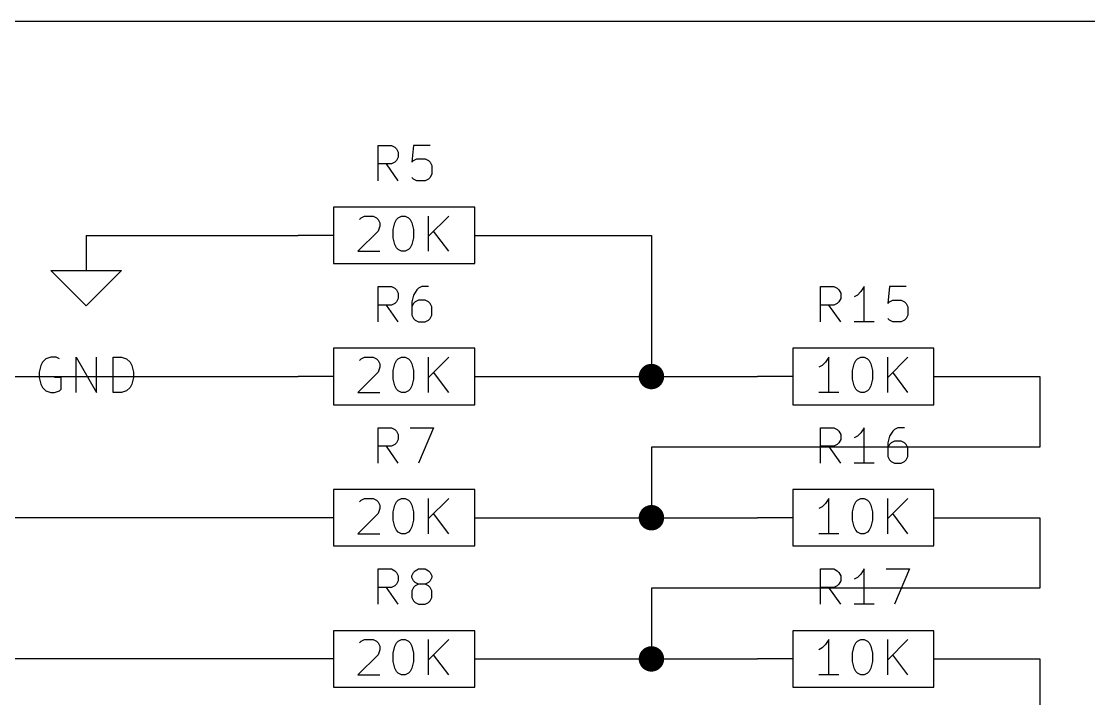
# Model space of a CAD drawing. Extents: x 0.3 to 16.3, y -11.7 to -0.2.
# Drawn here: x 11.333 to 12.844, y -1.156 to -0.197 of the extents above; entities that cross this region are included whole.
import ezdxf

# ---------------------------------------------------------------- set-up
doc = ezdxf.new("R2010")
doc.units = 0
doc.header["$MEASUREMENT"] = 0
doc.layers.add('BLACK', color=7, linetype='CONTINUOUS')

msp = doc.modelspace()

# ---------------------------------------------------------------- linework, layer by layer
at = {"layer": 'BLACK', "linetype": 'CONTINUOUS'}
for p, q in [((0.787402, -0.19685), (16.3381, -0.19685)), ((11.8381, -0.422618), (11.8381, -0.372618)), ((11.8381, -0.372618), (11.8571, -0.372618)), ((11.8571, -0.372618), (11.8619, -0.375)), ((11.8619, -0.375), (11.8643, -0.377378)), ((11.8643, -0.377378), (11.8667, -0.382142)), ((11.8881, -0.372618), (11.8857, -0.396425)), ((11.9119, -0.372618), (11.8881, -0.372618)), ((11.8667, -0.389283), (11.8643, -0.394047)), ((11.8667, -0.382142), (11.8667, -0.389283)), ((11.8881, -0.394047), (11.8929, -0.391665)), ((11.8929, -0.391665), (11.9048, -0.391665)), ((11.9048, -0.391665), (11.9095, -0.394047)), ((11.8571, -0.398807), (11.8381, -0.398807)), ((11.8667, -0.422618), (11.85, -0.398807)), ((11.8619, -0.396425), (11.8571, -0.398807)), ((11.8643, -0.394047), (11.8619, -0.396425)), ((11.8857, -0.396425), (11.8881, -0.394047)), ((11.9095, -0.394047), (11.9119, -0.396425)), ((11.9119, -0.396425), (11.9143, -0.401189)), ((11.9143, -0.401189), (11.9143, -0.413094)), ((11.8881, -0.420236), (11.8857, -0.417854)), ((11.8929, -0.422618), (11.8881, -0.420236)), ((11.9048, -0.422618), (11.8929, -0.422618)), ((11.9095, -0.420236), (11.9048, -0.422618)), ((11.9119, -0.417854), (11.9095, -0.420236)), ((11.9143, -0.413094), (11.9119, -0.417854)), ((11.975, -0.46), (11.775, -0.46)), ((11.775, -0.46), (11.775, -0.54)), ((11.975, -0.54), (11.975, -0.46)), ((11.8119, -0.477378), (11.8143, -0.475)), ((11.8143, -0.475), (11.819, -0.472618)), ((11.819, -0.472618), (11.8309, -0.472618)), ((11.8309, -0.472618), (11.8357, -0.475)), ((11.8357, -0.475), (11.8381, -0.477378)), ((11.8381, -0.477378), (11.8405, -0.482142)), ((11.8405, -0.482142), (11.8405, -0.486902)), ((11.8595, -0.491665), (11.8619, -0.482142)), ((11.8619, -0.482142), (11.8643, -0.477378)), ((11.8643, -0.477378), (11.8667, -0.475)), ((11.8667, -0.475), (11.8714, -0.472618)), ((11.8714, -0.472618), (11.8762, -0.472618)), ((11.8762, -0.472618), (11.8809, -0.475)), ((11.8809, -0.475), (11.8833, -0.477378)), ((11.8833, -0.477378), (11.8857, -0.482142)), ((11.8857, -0.482142), (11.8881, -0.491665)), ((11.9095, -0.522618), (11.9095, -0.472618)), ((11.9381, -0.472618), (11.9095, -0.501189)), ((11.8381, -0.494047), (11.8095, -0.522618)), ((11.8405, -0.486902), (11.8381, -0.494047)), ((11.8595, -0.503571), (11.8595, -0.491665)), ((11.8881, -0.491665), (11.8881, -0.503571)), ((11.9381, -0.522618), (11.9167, -0.494047)), ((11.425, -0.5), (11.425, -0.55)), ((11.425, -0.5), (11.725, -0.5)), ((11.775, -0.5), (11.725, -0.5)), ((11.8619, -0.513094), (11.8595, -0.503571)), ((11.8643, -0.517854), (11.8619, -0.513094)), ((11.8857, -0.513094), (11.8833, -0.517854)), ((11.8881, -0.503571), (11.8857, -0.513094)), ((11.975, -0.5), (12.025, -0.5)), ((12.025, -0.5), (12.225, -0.5)), ((12.225, -0.5), (12.225, -0.7)), ((11.8095, -0.522618), (11.8405, -0.522618)), ((11.8667, -0.520236), (11.8643, -0.517854)), ((11.8714, -0.522618), (11.8667, -0.520236)), ((11.8762, -0.522618), (11.8714, -0.522618)), ((11.8809, -0.520236), (11.8762, -0.522618)), ((11.8833, -0.517854), (11.8809, -0.520236)), ((11.775, -0.54), (11.975, -0.54)), ((11.425, -0.6), (11.375, -0.55)), ((11.375, -0.55), (11.425, -0.55)), ((11.425, -0.55), (11.475, -0.55)), ((11.475, -0.55), (11.425, -0.6)), ((11.8381, -0.622618), (11.8381, -0.572618)), ((11.8381, -0.572618), (11.8571, -0.572618)), ((11.8571, -0.572618), (11.8619, -0.575)), ((11.9, -0.572618), (11.8952, -0.575)), ((11.9095, -0.572618), (11.9, -0.572618)), ((12.4643, -0.622618), (12.4643, -0.572618)), ((12.4643, -0.572618), (12.4833, -0.572618)), ((12.4833, -0.572618), (12.4881, -0.575)), ((12.5262, -0.572618), (12.5214, -0.57976)), ((12.5262, -0.622618), (12.5262, -0.572618)), ((12.5619, -0.572618), (12.5595, -0.596425)), ((12.5857, -0.572618), (12.5619, -0.572618)), ((11.8619, -0.575), (11.8643, -0.577378)), ((11.8643, -0.577378), (11.8667, -0.582142)), ((11.8667, -0.582142), (11.8667, -0.589283)), ((11.8881, -0.584524), (11.8857, -0.594047)), ((11.8929, -0.577378), (11.8881, -0.584524)), ((11.8952, -0.575), (11.8929, -0.577378)), ((12.4881, -0.575), (12.4905, -0.577378)), ((12.4905, -0.577378), (12.4929, -0.582142)), ((12.4929, -0.582142), (12.4929, -0.589283)), ((12.5167, -0.584524), (12.5119, -0.586902)), ((12.5214, -0.57976), (12.5167, -0.584524)), ((11.8571, -0.598807), (11.8381, -0.598807)), ((11.8667, -0.622618), (11.85, -0.598807)), ((11.8619, -0.596425), (11.8571, -0.598807)), ((11.8643, -0.594047), (11.8619, -0.596425)), ((11.8667, -0.589283), (11.8643, -0.594047)), ((11.8857, -0.594047), (11.8857, -0.613094)), ((11.8881, -0.596425), (11.8857, -0.601189)), ((11.8905, -0.594047), (11.8881, -0.596425)), ((11.8952, -0.591665), (11.8905, -0.594047)), ((11.9048, -0.591665), (11.8952, -0.591665)), ((11.9095, -0.594047), (11.9048, -0.591665)), ((11.9119, -0.596425), (11.9095, -0.594047)), ((11.9143, -0.601189), (11.9119, -0.596425)), ((11.9143, -0.613094), (11.9143, -0.601189)), ((12.4833, -0.598807), (12.4643, -0.598807)), ((12.4929, -0.622618), (12.4762, -0.598807)), ((12.4881, -0.596425), (12.4833, -0.598807)), ((12.4905, -0.594047), (12.4881, -0.596425)), ((12.4929, -0.589283), (12.4905, -0.594047)), ((12.5595, -0.596425), (12.5619, -0.594047)), ((12.5619, -0.594047), (12.5667, -0.591665)), ((12.5667, -0.591665), (12.5786, -0.591665)), ((12.5786, -0.591665), (12.5833, -0.594047)), ((12.5833, -0.594047), (12.5857, -0.596425)), ((12.5857, -0.596425), (12.5881, -0.601189)), ((12.5881, -0.601189), (12.5881, -0.613094)), ((11.8857, -0.613094), (11.8881, -0.617854)), ((11.8881, -0.617854), (11.8905, -0.620236)), ((11.9095, -0.620236), (11.9119, -0.617854)), ((11.9119, -0.617854), (11.9143, -0.613094)), ((12.5619, -0.620236), (12.5595, -0.617854)), ((12.5857, -0.617854), (12.5833, -0.620236)), ((12.5881, -0.613094), (12.5857, -0.617854)), ((11.8905, -0.620236), (11.8952, -0.622618)), ((11.8952, -0.622618), (11.9048, -0.622618)), ((11.9048, -0.622618), (11.9095, -0.620236)), ((12.5405, -0.622618), (12.5119, -0.622618)), ((12.5667, -0.622618), (12.5619, -0.620236)), ((12.5786, -0.622618), (12.5667, -0.622618)), ((12.5833, -0.620236), (12.5786, -0.622618)), ((11.975, -0.66), (11.775, -0.66)), ((11.775, -0.66), (11.775, -0.74)), ((11.975, -0.74), (11.975, -0.66)), ((12.625, -0.66), (12.425, -0.66)), ((12.425, -0.66), (12.425, -0.74)), ((12.625, -0.74), (12.625, -0.66)), ((11.3631, -0.679756), (11.3607, -0.68452)), ((11.3679, -0.674996), (11.3631, -0.679756)), ((11.375, -0.672614), (11.3679, -0.674996)), ((11.3821, -0.672614), (11.375, -0.672614)), ((11.3869, -0.674996), (11.3821, -0.672614)), ((11.4107, -0.722614), (11.4107, -0.672614)), ((11.4107, -0.672614), (11.4393, -0.722614)), ((11.4393, -0.722614), (11.4393, -0.672614)), ((11.4631, -0.722614), (11.4631, -0.672614)), ((11.4631, -0.672614), (11.475, -0.672614)), ((11.475, -0.672614), (11.4821, -0.674996)), ((11.4821, -0.674996), (11.4869, -0.679756)), ((11.4869, -0.679756), (11.4893, -0.68452)), ((11.8119, -0.677378), (11.8143, -0.675)), ((11.8143, -0.675), (11.819, -0.672618)), ((11.819, -0.672618), (11.8309, -0.672618)), ((11.8309, -0.672618), (11.8357, -0.675)), ((11.8357, -0.675), (11.8381, -0.677378)), ((11.8381, -0.677378), (11.8405, -0.682142)), ((11.8619, -0.682142), (11.8643, -0.677378)), ((11.8643, -0.677378), (11.8667, -0.675)), ((11.8667, -0.675), (11.8714, -0.672618)), ((11.8714, -0.672618), (11.8762, -0.672618)), ((11.8762, -0.672618), (11.8809, -0.675)), ((11.8809, -0.675), (11.8833, -0.677378)), ((11.8833, -0.677378), (11.8857, -0.682142)), ((11.9095, -0.722618), (11.9095, -0.672618)), ((11.9381, -0.672618), (11.9095, -0.701189)), ((12.4714, -0.67976), (12.4667, -0.684524)), ((12.4762, -0.672618), (12.4714, -0.67976)), ((12.4762, -0.722618), (12.4762, -0.672618)), ((12.5119, -0.682142), (12.5143, -0.677378)), ((12.5143, -0.677378), (12.5167, -0.675)), ((12.5167, -0.675), (12.5214, -0.672618)), ((12.5214, -0.672618), (12.5262, -0.672618)), ((12.5262, -0.672618), (12.5309, -0.675)), ((12.5309, -0.675), (12.5333, -0.677378)), ((12.5333, -0.677378), (12.5357, -0.682142)), ((12.5595, -0.722618), (12.5595, -0.672618)), ((12.5881, -0.672618), (12.5595, -0.701189)), ((11.3607, -0.68452), (11.3583, -0.694043)), ((11.3583, -0.694043), (11.3583, -0.701185)), ((11.4893, -0.68452), (11.4917, -0.694043)), ((11.4917, -0.694043), (11.4917, -0.701185)), ((11.8381, -0.694047), (11.8095, -0.722618)), ((11.8405, -0.686902), (11.8381, -0.694047)), ((11.8405, -0.682142), (11.8405, -0.686902)), ((11.8595, -0.691665), (11.8619, -0.682142)), ((11.8595, -0.703571), (11.8595, -0.691665)), ((11.8857, -0.682142), (11.8881, -0.691665)), ((11.8881, -0.691665), (11.8881, -0.703571)), ((11.9381, -0.722618), (11.9167, -0.694047)), ((12.4667, -0.684524), (12.4619, -0.686902)), ((12.5095, -0.691665), (12.5119, -0.682142)), ((12.5095, -0.703571), (12.5095, -0.691665)), ((12.5357, -0.682142), (12.5381, -0.691665)), ((12.5381, -0.691665), (12.5381, -0.703571)), ((12.5881, -0.722618), (12.5667, -0.694047)), ((11.075, -0.7), (11.725, -0.7)), ((11.3583, -0.701185), (11.3607, -0.710709)), ((11.3893, -0.701185), (11.3798, -0.701185)), ((11.3893, -0.71785), (11.3893, -0.701185)), ((11.4917, -0.701185), (11.4893, -0.710709)), ((11.775, -0.7), (11.725, -0.7)), ((11.8619, -0.713094), (11.8595, -0.703571)), ((11.8881, -0.703571), (11.8857, -0.713094)), ((11.975, -0.7), (12.025, -0.7)), ((12.025, -0.7), (12.225, -0.7)), ((12.225, -0.7), (12.375, -0.7)), ((12.425, -0.7), (12.375, -0.7)), ((12.5119, -0.713094), (12.5095, -0.703571)), ((12.5381, -0.703571), (12.5357, -0.713094)), ((12.625, -0.7), (12.675, -0.7)), ((12.675, -0.7), (12.775, -0.7)), ((12.775, -0.7), (12.775, -0.8)), ((11.3607, -0.710709), (11.3631, -0.715469)), ((11.3631, -0.715469), (11.3679, -0.720232)), ((11.3679, -0.720232), (11.375, -0.722614)), ((11.375, -0.722614), (11.3798, -0.722614)), ((11.3798, -0.722614), (11.3869, -0.720232)), ((11.3869, -0.720232), (11.3893, -0.71785)), ((11.475, -0.722614), (11.4631, -0.722614)), ((11.4821, -0.720232), (11.475, -0.722614)), ((11.4869, -0.715469), (11.4821, -0.720232)), ((11.4893, -0.710709), (11.4869, -0.715469)), ((11.8095, -0.722618), (11.8405, -0.722618)), ((11.8643, -0.717854), (11.8619, -0.713094)), ((11.8667, -0.720236), (11.8643, -0.717854)), ((11.8714, -0.722618), (11.8667, -0.720236)), ((11.8762, -0.722618), (11.8714, -0.722618)), ((11.8809, -0.720236), (11.8762, -0.722618)), ((11.8833, -0.717854), (11.8809, -0.720236)), ((11.8857, -0.713094), (11.8833, -0.717854)), ((12.4905, -0.722618), (12.4619, -0.722618)), ((12.5143, -0.717854), (12.5119, -0.713094)), ((12.5167, -0.720236), (12.5143, -0.717854)), ((12.5214, -0.722618), (12.5167, -0.720236)), ((12.5262, -0.722618), (12.5214, -0.722618)), ((12.5309, -0.720236), (12.5262, -0.722618)), ((12.5333, -0.717854), (12.5309, -0.720236)), ((12.5357, -0.713094), (12.5333, -0.717854)), ((11.775, -0.74), (11.975, -0.74)), ((12.425, -0.74), (12.625, -0.74)), ((11.8381, -0.822618), (11.8381, -0.772618)), ((11.8381, -0.772618), (11.8571, -0.772618)), ((11.8571, -0.772618), (11.8619, -0.775)), ((11.8619, -0.775), (11.8643, -0.777378)), ((11.8643, -0.777378), (11.8667, -0.782142)), ((11.8667, -0.782142), (11.8667, -0.789283)), ((11.8833, -0.772618), (11.9167, -0.772618)), ((11.9167, -0.772618), (11.8952, -0.822618)), ((12.4643, -0.822618), (12.4643, -0.772618)), ((12.4643, -0.772618), (12.4833, -0.772618)), ((12.4833, -0.772618), (12.4881, -0.775)), ((12.4881, -0.775), (12.4905, -0.777378)), ((12.4905, -0.777378), (12.4929, -0.782142)), ((12.4929, -0.782142), (12.4929, -0.789283)), ((12.5167, -0.784524), (12.5119, -0.786902)), ((12.5214, -0.77976), (12.5167, -0.784524)), ((12.5262, -0.772618), (12.5214, -0.77976)), ((12.5262, -0.822618), (12.5262, -0.772618)), ((12.5619, -0.784524), (12.5595, -0.794047)), ((12.5667, -0.777378), (12.5619, -0.784524)), ((12.569, -0.775), (12.5667, -0.777378)), ((12.5738, -0.772618), (12.569, -0.775)), ((12.5833, -0.772618), (12.5738, -0.772618)), ((11.8571, -0.798807), (11.8381, -0.798807)), ((11.8667, -0.822618), (11.85, -0.798807)), ((11.8619, -0.796425), (11.8571, -0.798807)), ((11.8643, -0.794047), (11.8619, -0.796425)), ((11.8667, -0.789283), (11.8643, -0.794047)), ((12.225, -0.8), (12.225, -0.9)), ((12.775, -0.8), (12.225, -0.8)), ((12.4833, -0.798807), (12.4643, -0.798807)), ((12.4929, -0.822618), (12.4762, -0.798807)), ((12.4881, -0.796425), (12.4833, -0.798807)), ((12.4905, -0.794047), (12.4881, -0.796425)), ((12.4929, -0.789283), (12.4905, -0.794047)), ((12.5595, -0.794047), (12.5595, -0.813094)), ((12.5619, -0.796425), (12.5595, -0.801189)), ((12.5643, -0.794047), (12.5619, -0.796425)), ((12.569, -0.791665), (12.5643, -0.794047)), ((12.5786, -0.791665), (12.569, -0.791665)), ((12.5833, -0.794047), (12.5786, -0.791665)), ((12.5857, -0.796425), (12.5833, -0.794047)), ((12.5881, -0.801189), (12.5857, -0.796425)), ((12.5595, -0.813094), (12.5619, -0.817854)), ((12.5857, -0.817854), (12.5881, -0.813094)), ((12.5881, -0.813094), (12.5881, -0.801189)), ((12.5405, -0.822618), (12.5119, -0.822618)), ((12.5619, -0.817854), (12.5643, -0.820236)), ((12.5643, -0.820236), (12.569, -0.822618)), ((12.569, -0.822618), (12.5786, -0.822618)), ((12.5786, -0.822618), (12.5833, -0.820236)), ((12.5833, -0.820236), (12.5857, -0.817854)), ((11.975, -0.86), (11.775, -0.86)), ((11.775, -0.86), (11.775, -0.94)), ((11.975, -0.94), (11.975, -0.86)), ((12.625, -0.86), (12.425, -0.86)), ((12.425, -0.86), (12.425, -0.94)), ((12.625, -0.94), (12.625, -0.86)), ((11.8119, -0.877378), (11.8143, -0.875)), ((11.8143, -0.875), (11.819, -0.872618)), ((11.819, -0.872618), (11.8309, -0.872618)), ((11.8309, -0.872618), (11.8357, -0.875)), ((11.8357, -0.875), (11.8381, -0.877378)), ((11.8643, -0.877378), (11.8667, -0.875)), ((11.8667, -0.875), (11.8714, -0.872618)), ((11.8714, -0.872618), (11.8762, -0.872618)), ((11.8762, -0.872618), (11.8809, -0.875)), ((11.8809, -0.875), (11.8833, -0.877378)), ((11.9095, -0.922618), (11.9095, -0.872618)), ((11.9381, -0.872618), (11.9095, -0.901189)), ((12.4762, -0.872618), (12.4714, -0.87976)), ((12.4762, -0.922618), (12.4762, -0.872618)), ((12.5143, -0.877378), (12.5167, -0.875)), ((12.5167, -0.875), (12.5214, -0.872618)), ((12.5214, -0.872618), (12.5262, -0.872618)), ((12.5262, -0.872618), (12.5309, -0.875)), ((12.5309, -0.875), (12.5333, -0.877378)), ((12.5595, -0.922618), (12.5595, -0.872618)), ((12.5881, -0.872618), (12.5595, -0.901189)), ((11.8381, -0.877378), (11.8405, -0.882142)), ((11.8405, -0.886902), (11.8381, -0.894047)), ((11.8405, -0.882142), (11.8405, -0.886902)), ((11.8595, -0.891665), (11.8619, -0.882142)), ((11.8619, -0.882142), (11.8643, -0.877378)), ((11.8833, -0.877378), (11.8857, -0.882142)), ((11.8857, -0.882142), (11.8881, -0.891665)), ((12.4667, -0.884524), (12.4619, -0.886902)), ((12.4714, -0.87976), (12.4667, -0.884524)), ((12.5095, -0.891665), (12.5119, -0.882142)), ((12.5119, -0.882142), (12.5143, -0.877378)), ((12.5333, -0.877378), (12.5357, -0.882142)), ((12.5357, -0.882142), (12.5381, -0.891665)), ((11.725, -0.9), (11.075, -0.9)), ((11.775, -0.9), (11.725, -0.9)), ((11.8381, -0.894047), (11.8095, -0.922618)), ((11.8595, -0.903571), (11.8595, -0.891665)), ((11.8619, -0.913094), (11.8595, -0.903571)), ((11.8881, -0.903571), (11.8857, -0.913094)), ((11.8881, -0.891665), (11.8881, -0.903571)), ((11.9381, -0.922618), (11.9167, -0.894047)), ((11.975, -0.9), (12.025, -0.9)), ((12.025, -0.9), (12.225, -0.9)), ((12.225, -0.9), (12.375, -0.9)), ((12.425, -0.9), (12.375, -0.9)), ((12.5095, -0.903571), (12.5095, -0.891665)), ((12.5119, -0.913094), (12.5095, -0.903571)), ((12.5381, -0.903571), (12.5357, -0.913094)), ((12.5381, -0.891665), (12.5381, -0.903571)), ((12.5881, -0.922618), (12.5667, -0.894047)), ((12.625, -0.9), (12.675, -0.9)), ((12.675, -0.9), (12.775, -0.9)), ((12.775, -0.9), (12.775, -1)), ((11.8643, -0.917854), (11.8619, -0.913094)), ((11.8667, -0.920236), (11.8643, -0.917854)), ((11.8714, -0.922618), (11.8667, -0.920236)), ((11.8809, -0.920236), (11.8762, -0.922618)), ((11.8833, -0.917854), (11.8809, -0.920236)), ((11.8857, -0.913094), (11.8833, -0.917854)), ((12.5143, -0.917854), (12.5119, -0.913094)), ((12.5167, -0.920236), (12.5143, -0.917854)), ((12.5214, -0.922618), (12.5167, -0.920236)), ((12.5309, -0.920236), (12.5262, -0.922618)), ((12.5333, -0.917854), (12.5309, -0.920236)), ((12.5357, -0.913094), (12.5333, -0.917854)), ((11.8095, -0.922618), (11.8405, -0.922618)), ((11.8762, -0.922618), (11.8714, -0.922618)), ((12.4905, -0.922618), (12.4619, -0.922618)), ((12.5262, -0.922618), (12.5214, -0.922618)), ((11.775, -0.94), (11.975, -0.94)), ((12.425, -0.94), (12.625, -0.94)), ((11.8381, -1.02262), (11.8381, -0.972618)), ((11.8381, -0.972618), (11.8571, -0.972618)), ((11.8571, -0.972618), (11.8619, -0.975)), ((11.8619, -0.975), (11.8643, -0.977378)), ((11.8643, -0.977378), (11.8667, -0.982142)), ((11.8857, -0.982142), (11.8881, -0.977378)), ((11.8881, -0.977378), (11.8905, -0.975)), ((11.8905, -0.975), (11.8952, -0.972618)), ((11.8952, -0.972618), (11.9048, -0.972618)), ((11.9048, -0.972618), (11.9095, -0.975)), ((11.9095, -0.975), (11.9119, -0.977378)), ((11.9119, -0.977378), (11.9143, -0.982142)), ((12.4643, -1.02262), (12.4643, -0.972618)), ((12.4643, -0.972618), (12.4833, -0.972618)), ((12.4833, -0.972618), (12.4881, -0.975)), ((12.4881, -0.975), (12.4905, -0.977378)), ((12.4905, -0.977378), (12.4929, -0.982142)), ((12.5214, -0.97976), (12.5167, -0.984524)), ((12.5262, -0.972618), (12.5214, -0.97976)), ((12.5262, -1.02262), (12.5262, -0.972618)), ((12.5571, -0.972618), (12.5905, -0.972618)), ((12.5905, -0.972618), (12.569, -1.02262)), ((11.8619, -0.996425), (11.8571, -0.998807)), ((11.8643, -0.994047), (11.8619, -0.996425)), ((11.8667, -0.989283), (11.8643, -0.994047)), ((11.8667, -0.982142), (11.8667, -0.989283)), ((11.8857, -0.984524), (11.8857, -0.982142)), ((11.8881, -0.989283), (11.8857, -0.984524)), ((11.8905, -0.991665), (11.8881, -0.989283)), ((11.8905, -0.996425), (11.8881, -0.998807)), ((11.8952, -0.994047), (11.8905, -0.991665)), ((11.8952, -0.994047), (11.8905, -0.996425)), ((11.9048, -0.994047), (11.8952, -0.994047)), ((11.9095, -0.991665), (11.9048, -0.994047)), ((11.9095, -0.996425), (11.9048, -0.994047)), ((11.9119, -0.989283), (11.9095, -0.991665)), ((11.9119, -0.998807), (11.9095, -0.996425)), ((11.9143, -0.984524), (11.9119, -0.989283)), ((11.9143, -0.982142), (11.9143, -0.984524)), ((12.4881, -0.996425), (12.4833, -0.998807)), ((12.4905, -0.994047), (12.4881, -0.996425)), ((12.4929, -0.989283), (12.4905, -0.994047)), ((12.4929, -0.982142), (12.4929, -0.989283)), ((12.5167, -0.984524), (12.5119, -0.986902)), ((11.8571, -0.998807), (11.8381, -0.998807)), ((11.8667, -1.02262), (11.85, -0.998807)), ((11.8881, -0.998807), (11.8857, -1.00357)), ((11.8857, -1.00357), (11.8857, -1.01309)), ((11.9143, -1.00357), (11.9119, -0.998807)), ((11.9143, -1.01309), (11.9143, -1.00357)), ((12.225, -1), (12.225, -1.1)), ((12.775, -1), (12.225, -1)), ((12.4833, -0.998807), (12.4643, -0.998807)), ((12.4929, -1.02262), (12.4762, -0.998807)), ((11.8857, -1.01309), (11.8881, -1.01785)), ((11.8881, -1.01785), (11.8905, -1.02024)), ((11.8905, -1.02024), (11.8952, -1.02262)), ((11.8952, -1.02262), (11.9048, -1.02262)), ((11.9048, -1.02262), (11.9095, -1.02024)), ((11.9095, -1.02024), (11.9119, -1.01785)), ((11.9119, -1.01785), (11.9143, -1.01309)), ((12.5405, -1.02262), (12.5119, -1.02262)), ((11.975, -1.06), (11.775, -1.06)), ((11.775, -1.06), (11.775, -1.14)), ((11.8143, -1.075), (11.819, -1.07262)), ((11.819, -1.07262), (11.8309, -1.07262)), ((11.8309, -1.07262), (11.8357, -1.075)), ((11.8667, -1.075), (11.8714, -1.07262)), ((11.8714, -1.07262), (11.8762, -1.07262)), ((11.8762, -1.07262), (11.8809, -1.075)), ((11.9095, -1.12262), (11.9095, -1.07262)), ((11.9381, -1.07262), (11.9095, -1.10119)), ((11.975, -1.14), (11.975, -1.06)), ((12.625, -1.06), (12.425, -1.06)), ((12.425, -1.06), (12.425, -1.14)), ((12.4762, -1.07262), (12.4714, -1.07976)), ((12.4762, -1.12262), (12.4762, -1.07262)), ((12.5167, -1.075), (12.5214, -1.07262)), ((12.5214, -1.07262), (12.5262, -1.07262)), ((12.5262, -1.07262), (12.5309, -1.075)), ((12.5595, -1.12262), (12.5595, -1.07262)), ((12.5881, -1.07262), (12.5595, -1.10119)), ((12.625, -1.14), (12.625, -1.06)), ((11.8119, -1.07738), (11.8143, -1.075)), ((11.8357, -1.075), (11.8381, -1.07738)), ((11.8381, -1.07738), (11.8405, -1.08214)), ((11.8405, -1.0869), (11.8381, -1.09405)), ((11.8405, -1.08214), (11.8405, -1.0869)), ((11.8595, -1.09167), (11.8619, -1.08214)), ((11.8619, -1.08214), (11.8643, -1.07738)), ((11.8643, -1.07738), (11.8667, -1.075)), ((11.8809, -1.075), (11.8833, -1.07738)), ((11.8833, -1.07738), (11.8857, -1.08214)), ((11.8857, -1.08214), (11.8881, -1.09167)), ((12.4667, -1.08452), (12.4619, -1.0869)), ((12.4714, -1.07976), (12.4667, -1.08452)), ((12.5095, -1.09167), (12.5119, -1.08214)), ((12.5119, -1.08214), (12.5143, -1.07738)), ((12.5143, -1.07738), (12.5167, -1.075)), ((12.5309, -1.075), (12.5333, -1.07738)), ((12.5333, -1.07738), (12.5357, -1.08214)), ((12.5357, -1.08214), (12.5381, -1.09167)), ((11.725, -1.1), (11.075, -1.1)), ((11.775, -1.1), (11.725, -1.1)), ((11.8381, -1.09405), (11.8095, -1.12262)), ((11.8595, -1.10357), (11.8595, -1.09167)), ((11.8881, -1.09167), (11.8881, -1.10357)), ((11.9381, -1.12262), (11.9167, -1.09405)), ((11.975, -1.1), (12.025, -1.1)), ((12.025, -1.1), (12.225, -1.1)), ((12.225, -1.1), (12.375, -1.1)), ((12.425, -1.1), (12.375, -1.1)), ((12.5095, -1.10357), (12.5095, -1.09167)), ((12.5381, -1.09167), (12.5381, -1.10357)), ((12.5881, -1.12262), (12.5667, -1.09405)), ((12.625, -1.1), (12.675, -1.1)), ((12.675, -1.1), (12.775, -1.1)), ((12.775, -1.1), (12.775, -1.2)), ((11.8619, -1.11309), (11.8595, -1.10357)), ((11.8643, -1.11785), (11.8619, -1.11309)), ((11.8667, -1.12024), (11.8643, -1.11785)), ((11.8833, -1.11785), (11.8809, -1.12024)), ((11.8857, -1.11309), (11.8833, -1.11785)), ((11.8881, -1.10357), (11.8857, -1.11309)), ((12.5119, -1.11309), (12.5095, -1.10357)), ((12.5143, -1.11785), (12.5119, -1.11309)), ((12.5167, -1.12024), (12.5143, -1.11785)), ((12.5333, -1.11785), (12.5309, -1.12024)), ((12.5357, -1.11309), (12.5333, -1.11785)), ((12.5381, -1.10357), (12.5357, -1.11309)), ((11.8095, -1.12262), (11.8405, -1.12262)), ((11.8714, -1.12262), (11.8667, -1.12024)), ((11.8762, -1.12262), (11.8714, -1.12262)), ((11.8809, -1.12024), (11.8762, -1.12262)), ((12.4905, -1.12262), (12.4619, -1.12262)), ((12.5214, -1.12262), (12.5167, -1.12024)), ((12.5262, -1.12262), (12.5214, -1.12262)), ((12.5309, -1.12024), (12.5262, -1.12262)), ((11.775, -1.14), (11.975, -1.14)), ((12.425, -1.14), (12.625, -1.14))]:
    msp.add_line(p, q, dxfattribs=at)
at = {"layer": 'BLACK', "const_width": 0.018}
for points in [[(12.216, -0.7, 1), (12.234, -0.7, 1)], [(12.216, -0.9, 1), (12.234, -0.9, 1)], [(12.216, -1.1, 1), (12.234, -1.1, 1)]]:
    msp.add_lwpolyline(points, format="xyb", close=True, dxfattribs=at)

doc.saveas('drawing.dxf')
